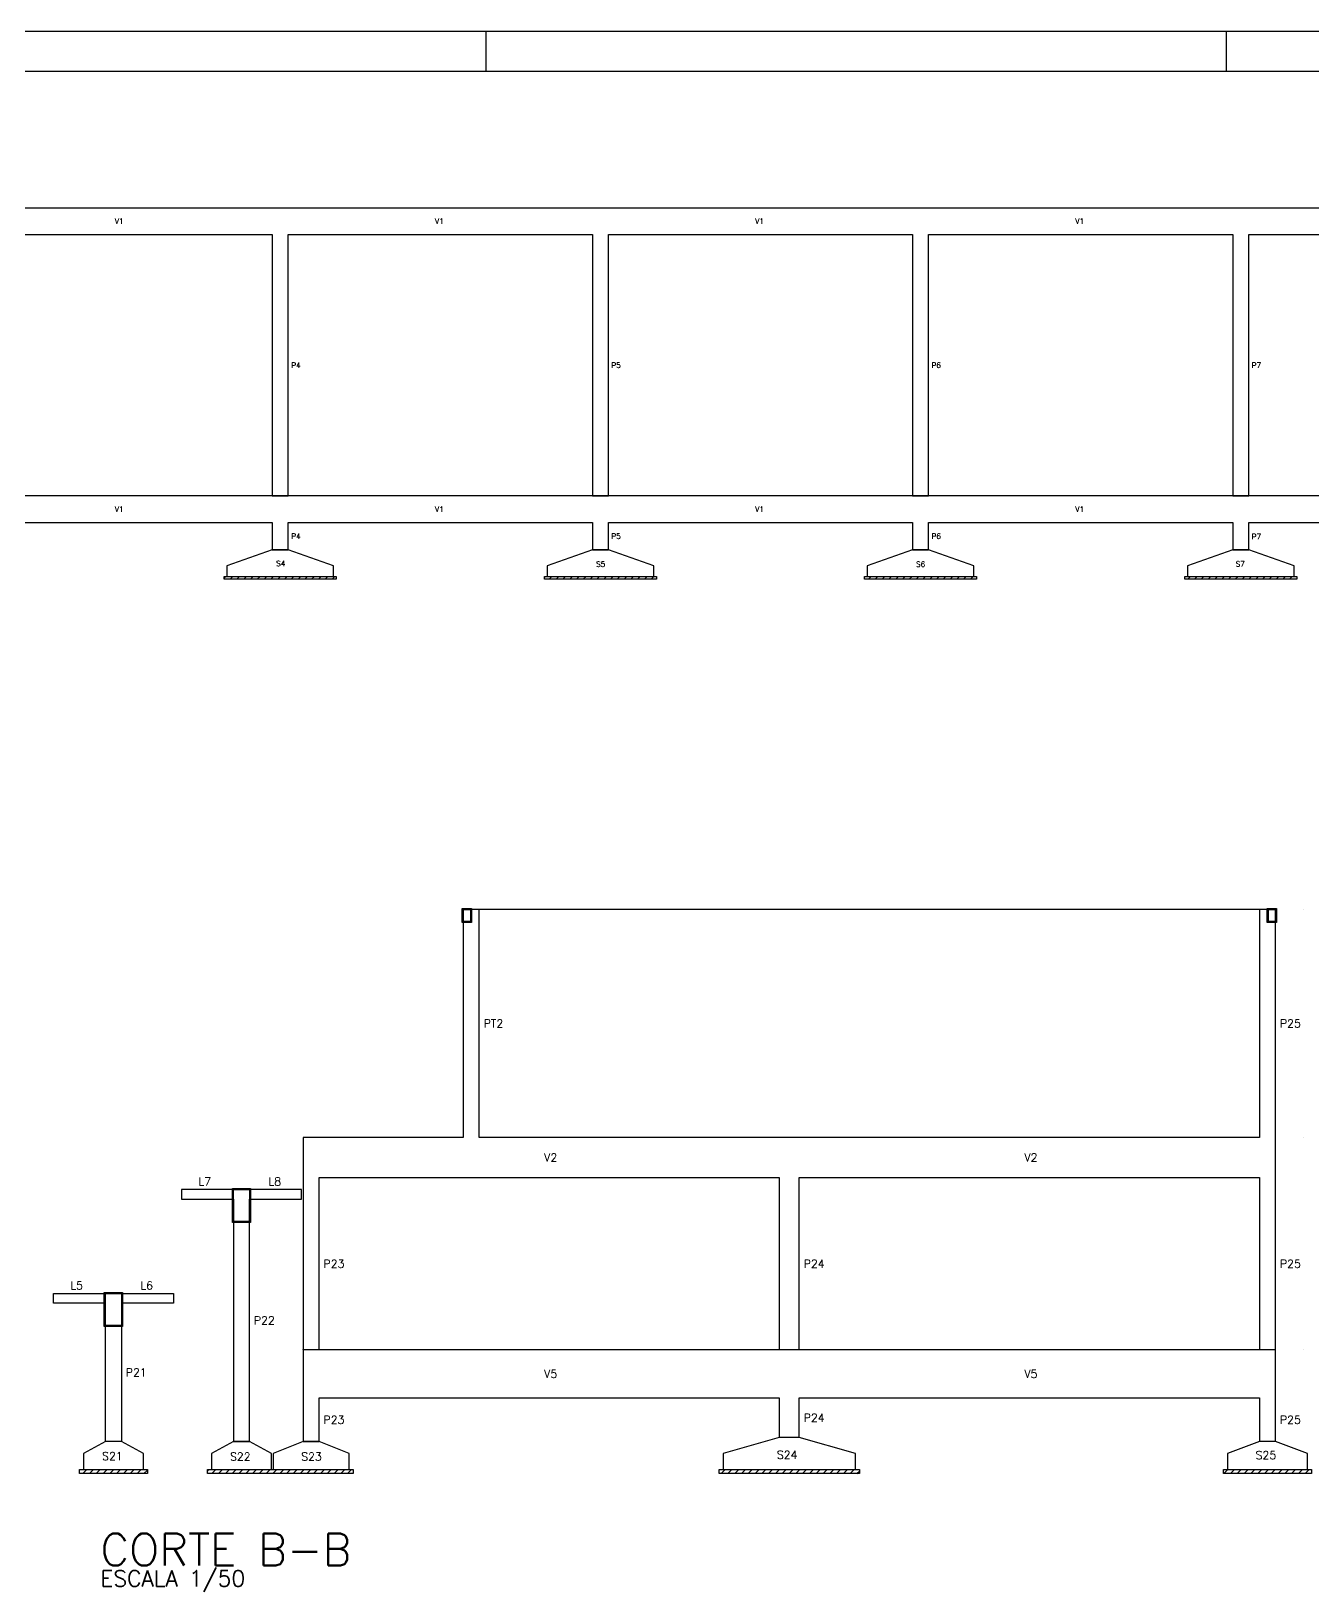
# Model space of a CAD drawing. Extents: x 797 to 1056, y -75 to 15.
# Drawn here: x 989.28 to 1005.29, y -52.76 to -33.26 of the extents above; entities that cross this region are included whole.
import ezdxf

# ---------------------------------------------------------------- set-up
doc = ezdxf.new("R2010")
doc.units = 0
doc.header["$MEASUREMENT"] = 0
for name, color, linetype in [('06', 6, 'CONTINUOUS'), ('1', 2, 'CONTINUOUS'), ('2', 4, 'CONTINUOUS'), ('3', 8, 'CONTINUOUS'), ('CERCADURA', 7, 'CONTINUOUS')]:
    doc.layers.add(name, color=color, linetype=linetype)
doc.styles.get("Standard").update_dxf_attribs({"font": 'ROMANS.SHX'})

msp = doc.modelspace()

# ---------------------------------------------------------------- linework, layer by layer
at = {"layer": '06'}
msp.add_line((973.76, -33.763), (1031.46, -33.763), dxfattribs=at)
at = {"layer": '1', "linetype": 'Continuous'}
for p, q in [((1004.622, -44.236), (994.873, -44.236)), ((992.672, -49.74), (992.672, -50.886))]:
    msp.add_line(p, q, dxfattribs=at)
for points in [[(988.487, -35.47), (992.287, -35.47), (992.487, -35.47), (996.287, -35.47), (996.487, -35.47), (1000.287, -35.47), (1000.487, -35.47), (1004.287, -35.47), (1004.487, -35.47), (1008.287, -35.47), (1008.487, -35.47), (1012.287, -35.47), (1012.487, -35.47), (1016.287, -35.47), (1016.487, -35.47), (1020.287, -35.47), (1020.487, -35.47), (1020.487, -37.303), (1020.487, -39.07)], [(988.487, -35.803), (992.287, -35.803)], [(992.287, -35.803), (992.287, -37.303), (992.287, -39.07), (992.487, -39.07), (992.487, -37.303), (992.487, -35.803)], [(992.487, -35.803), (996.287, -35.803)], [(996.287, -35.803), (996.287, -37.303), (996.287, -39.07), (996.487, -39.07), (996.487, -37.303), (996.487, -35.803)], [(996.487, -35.803), (1000.287, -35.803)], [(1000.287, -35.803), (1000.287, -37.303), (1000.287, -39.07), (1000.487, -39.07), (1000.487, -37.303), (1000.487, -35.803)], [(1000.487, -35.803), (1004.287, -35.803)], [(1004.287, -35.803), (1004.287, -37.303), (1004.287, -39.07), (1004.487, -39.07), (1004.487, -37.303), (1004.487, -35.803)], [(1004.487, -35.803), (1008.287, -35.803)], [(992.287, -39.07), (988.487, -39.07)], [(992.487, -39.07), (992.287, -39.07)], [(996.287, -39.07), (992.487, -39.07)], [(996.487, -39.07), (996.287, -39.07)], [(1000.287, -39.07), (996.487, -39.07)], [(1000.487, -39.07), (1000.287, -39.07)], [(1004.287, -39.07), (1000.487, -39.07)], [(1004.487, -39.07), (1004.287, -39.07)], [(1008.287, -39.07), (1004.487, -39.07)], [(988.487, -39.403), (992.287, -39.403)], [(992.287, -39.403), (992.287, -39.736)], [(992.487, -39.736), (992.487, -39.403)], [(992.487, -39.403), (996.287, -39.403)], [(996.287, -39.403), (996.287, -39.736)], [(996.487, -39.736), (996.487, -39.403)], [(996.487, -39.403), (1000.287, -39.403)], [(1000.287, -39.403), (1000.287, -39.736)], [(1000.487, -39.736), (1000.487, -39.403)], [(1000.487, -39.403), (1004.287, -39.403)], [(1004.287, -39.403), (1004.287, -39.736)], [(1004.487, -39.736), (1004.487, -39.403)], [(1004.487, -39.403), (1008.287, -39.403)], [(993.054, -40.076), (993.054, -39.943), (992.487, -39.743), (992.287, -39.743), (991.721, -39.943), (991.721, -40.076), (993.054, -40.076)], [(992.287, -39.736), (992.287, -39.743), (992.487, -39.743)], [(992.487, -39.743), (992.487, -39.736)], [(997.054, -40.076), (997.054, -39.943), (996.487, -39.743), (996.287, -39.743), (995.721, -39.943), (995.721, -40.076), (997.054, -40.076)], [(996.287, -39.736), (996.287, -39.743), (996.487, -39.743)], [(996.487, -39.743), (996.487, -39.736)], [(1001.054, -40.076), (1001.054, -39.943), (1000.487, -39.743), (1000.287, -39.743), (999.721, -39.943), (999.721, -40.076), (1001.054, -40.076)], [(1000.287, -39.736), (1000.287, -39.743), (1000.487, -39.743)], [(1000.487, -39.743), (1000.487, -39.736)], [(1005.054, -40.076), (1005.054, -39.943), (1004.487, -39.743), (1004.287, -39.743), (1003.721, -39.943), (1003.721, -40.076), (1005.054, -40.076)], [(1004.287, -39.736), (1004.287, -39.743), (1004.487, -39.743)], [(1004.487, -39.743), (1004.487, -39.736)], [(991.687, -40.076), (993.087, -40.076), (993.087, -40.11), (991.687, -40.11), (991.687, -40.076)], [(995.687, -40.076), (997.087, -40.076), (997.087, -40.11), (995.687, -40.11), (995.687, -40.076)], [(999.687, -40.076), (1001.087, -40.076), (1001.087, -40.11), (999.687, -40.11), (999.687, -40.076)], [(1003.687, -40.076), (1005.087, -40.076), (1005.087, -40.11), (1003.687, -40.11), (1003.687, -40.076)], [(994.66, -44.223), (994.775, -44.223), (994.775, -44.398), (994.66, -44.398), (994.66, -44.223)], [(994.873, -47.086), (994.873, -44.236), (994.673, -44.236), (994.673, -47.086)], [(994.673, -44.236), (994.763, -44.236), (994.763, -44.386), (994.673, -44.386), (994.673, -44.236)], [(1004.822, -47.086), (1004.822, -44.236), (1004.622, -44.236), (1004.622, -47.086)], [(1004.719, -44.223), (1004.834, -44.223), (1004.834, -44.398), (1004.719, -44.398), (1004.719, -44.223)], [(1004.732, -44.236), (1004.822, -44.236), (1004.822, -44.386), (1004.732, -44.386), (1004.732, -44.236)], [(992.872, -47.086), (992.672, -47.086), (992.672, -49.74), (992.672, -49.736)], [(994.673, -47.086), (992.872, -47.086)], [(998.622, -47.086), (994.873, -47.086)], [(998.872, -47.086), (998.622, -47.086)], [(1004.622, -47.086), (998.872, -47.086)], [(1004.822, -49.74), (1004.822, -47.086)], [(992.002, -47.856), (992.652, -47.856), (992.652, -47.736), (992.002, -47.736), (991.802, -47.736), (991.152, -47.736), (991.152, -47.856), (991.802, -47.856)], [(991.789, -47.723), (992.014, -47.723), (992.014, -48.148), (991.789, -48.148), (991.789, -47.723)], [(991.802, -47.736), (992.002, -47.736), (992.002, -48.136), (991.802, -48.136), (991.802, -47.736)], [(992.872, -49.74), (992.872, -47.586)], [(992.872, -47.586), (994.673, -47.586)], [(994.673, -47.586), (994.673, -47.586), (994.873, -47.586)], [(994.873, -47.586), (998.622, -47.586)], [(998.622, -47.586), (998.622, -49.74)], [(998.872, -49.74), (998.872, -47.586)], [(998.872, -47.586), (1004.622, -47.586)], [(1004.622, -47.586), (1004.622, -49.74)], [(991.802, -47.856), (991.802, -50.886), (992.002, -50.886), (992.002, -47.856)], [(990.402, -49.156), (990.402, -50.886), (990.202, -50.886), (990.202, -49.156), (989.552, -49.156), (989.552, -49.036), (990.202, -49.036), (990.402, -49.036), (991.052, -49.036), (991.052, -49.156), (990.402, -49.156)], [(990.189, -49.023), (990.414, -49.023), (990.414, -49.448), (990.189, -49.448), (990.189, -49.023)], [(990.202, -49.036), (990.402, -49.036), (990.402, -49.436), (990.202, -49.436), (990.202, -49.036)], [(992.872, -49.74), (992.672, -49.74), (992.672, -50.886)], [(998.622, -49.74), (992.872, -49.74)], [(998.872, -49.74), (998.622, -49.74)], [(1004.622, -49.74), (998.872, -49.74)], [(1004.822, -50.886), (1004.822, -49.74), (1004.622, -49.74)], [(992.872, -50.886), (992.872, -50.34)], [(992.872, -50.34), (998.622, -50.34)], [(998.622, -50.34), (998.622, -50.836)], [(998.872, -50.836), (998.872, -50.34)], [(998.872, -50.34), (1004.622, -50.34)], [(1004.622, -50.34), (1004.622, -50.886)], [(990.402, -51.236), (990.677, -51.236), (990.677, -51.036), (990.402, -50.886), (990.202, -50.886), (989.927, -51.036), (989.927, -51.236), (990.202, -51.236), (990.402, -51.236)], [(992.002, -51.236), (992.277, -51.236), (992.277, -51.036), (992.002, -50.886), (991.802, -50.886), (991.527, -51.036), (991.527, -51.236), (991.802, -51.236), (992.002, -51.236)], [(993.247, -51.236), (993.247, -51.036), (992.872, -50.886), (992.672, -50.886), (992.297, -51.036), (992.297, -51.236), (993.247, -51.236)], [(992.672, -50.886), (992.872, -50.886)], [(998.622, -50.836), (997.922, -51.036), (997.922, -51.236), (999.572, -51.236), (999.572, -51.036), (998.872, -50.836), (998.622, -50.836)], [(1005.222, -51.236), (1005.222, -51.036), (1004.822, -50.886), (1004.622, -50.886), (1004.222, -51.036), (1004.222, -51.236), (1005.222, -51.236)], [(989.877, -51.236), (990.727, -51.236), (990.727, -51.286), (989.877, -51.286), (989.877, -51.236)], [(991.477, -51.236), (993.297, -51.236), (993.297, -51.286), (991.477, -51.286), (991.477, -51.236)], [(997.872, -51.236), (999.622, -51.236), (999.622, -51.286), (997.872, -51.286), (997.872, -51.236)], [(1004.172, -51.236), (1005.272, -51.236), (1005.272, -51.286), (1004.172, -51.286), (1004.172, -51.236)]]:
    msp.add_lwpolyline(points, dxfattribs=at)
at = {"layer": '2', "linetype": 'Continuous'}
for p, q in [((1005.177, -44.236), (1005.177, -44.236)), ((1005.177, -47.086), (1005.177, -47.086)), ((1005.177, -47.086), (1005.177, -47.086)), ((1005.177, -49.736), (1005.177, -49.736)), ((1005.177, -49.736), (1005.177, -49.736)), ((1005.177, -51.236), (1005.177, -51.236))]:
    msp.add_line(p, q, dxfattribs=at)
at = {"layer": '3', "linetype": 'Continuous'}
for p, q in [((991.687, -40.099), (991.709, -40.076)), ((991.761, -40.11), (991.794, -40.076)), ((991.846, -40.11), (991.879, -40.076)), ((991.931, -40.11), (991.964, -40.076)), ((992.016, -40.11), (992.049, -40.076)), ((992.1, -40.11), (992.134, -40.076)), ((992.185, -40.11), (992.219, -40.076)), ((992.27, -40.11), (992.303, -40.076)), ((992.355, -40.11), (992.388, -40.076)), ((992.44, -40.11), (992.473, -40.076)), ((992.525, -40.11), (992.558, -40.076)), ((992.61, -40.11), (992.643, -40.076)), ((992.694, -40.11), (992.728, -40.076)), ((992.779, -40.11), (992.813, -40.076)), ((992.864, -40.11), (992.897, -40.076)), ((992.949, -40.11), (992.982, -40.076)), ((993.034, -40.11), (993.067, -40.076)), ((995.687, -40.087), (995.698, -40.076)), ((995.749, -40.11), (995.782, -40.076)), ((995.834, -40.11), (995.867, -40.076)), ((995.919, -40.11), (995.952, -40.076)), ((996.004, -40.11), (996.037, -40.076)), ((996.088, -40.11), (996.122, -40.076)), ((996.173, -40.11), (996.207, -40.076)), ((996.258, -40.11), (996.292, -40.076)), ((996.343, -40.11), (996.376, -40.076)), ((996.428, -40.11), (996.461, -40.076)), ((996.513, -40.11), (996.546, -40.076)), ((996.598, -40.11), (996.631, -40.076)), ((996.682, -40.11), (996.716, -40.076)), ((996.767, -40.11), (996.801, -40.076)), ((996.852, -40.11), (996.885, -40.076)), ((996.937, -40.11), (996.97, -40.076)), ((997.022, -40.11), (997.055, -40.076)), ((999.737, -40.11), (999.77, -40.076)), ((999.822, -40.11), (999.855, -40.076)), ((999.907, -40.11), (999.94, -40.076)), ((999.992, -40.11), (1000.025, -40.076)), ((1000.077, -40.11), (1000.11, -40.076)), ((1000.161, -40.11), (1000.195, -40.076)), ((1000.246, -40.11), (1000.28, -40.076)), ((1000.331, -40.11), (1000.364, -40.076)), ((1000.416, -40.11), (1000.449, -40.076)), ((1000.501, -40.11), (1000.534, -40.076)), ((1000.586, -40.11), (1000.619, -40.076)), ((1000.671, -40.11), (1000.704, -40.076)), ((1000.755, -40.11), (1000.789, -40.076)), ((1000.84, -40.11), (1000.874, -40.076)), ((1000.925, -40.11), (1000.958, -40.076)), ((1001.01, -40.11), (1001.043, -40.076)), ((1003.725, -40.11), (1003.759, -40.076)), ((1003.81, -40.11), (1003.843, -40.076)), ((1003.895, -40.11), (1003.928, -40.076)), ((1003.98, -40.11), (1004.013, -40.076)), ((1004.065, -40.11), (1004.098, -40.076)), ((1004.15, -40.11), (1004.183, -40.076)), ((1004.234, -40.11), (1004.268, -40.076)), ((1004.319, -40.11), (1004.353, -40.076)), ((1004.404, -40.11), (1004.437, -40.076)), ((1004.489, -40.11), (1004.522, -40.076)), ((1004.574, -40.11), (1004.607, -40.076)), ((1004.659, -40.11), (1004.692, -40.076)), ((1004.743, -40.11), (1004.777, -40.076)), ((1004.828, -40.11), (1004.862, -40.076)), ((1004.913, -40.11), (1004.947, -40.076)), ((1004.998, -40.11), (1005.031, -40.076)), ((1005.083, -40.11), (1005.087, -40.105)), ((989.877, -51.243), (989.884, -51.236)), ((989.919, -51.286), (989.969, -51.236)), ((990.004, -51.286), (990.054, -51.236)), ((990.089, -51.286), (990.139, -51.236)), ((990.174, -51.286), (990.224, -51.236)), ((990.258, -51.286), (990.308, -51.236)), ((990.343, -51.286), (990.393, -51.236)), ((990.428, -51.286), (990.478, -51.236)), ((990.513, -51.286), (990.563, -51.236)), ((990.598, -51.286), (990.648, -51.236)), ((990.683, -51.286), (990.727, -51.241)), ((991.477, -51.255), (991.496, -51.236)), ((991.531, -51.286), (991.581, -51.236)), ((991.616, -51.286), (991.666, -51.236)), ((991.701, -51.286), (991.751, -51.236)), ((991.786, -51.286), (991.836, -51.236)), ((991.871, -51.286), (991.921, -51.236)), ((991.955, -51.286), (992.005, -51.236)), ((992.04, -51.286), (992.09, -51.236)), ((992.125, -51.286), (992.175, -51.236)), ((992.21, -51.286), (992.26, -51.236)), ((992.295, -51.286), (992.345, -51.236)), ((992.38, -51.286), (992.43, -51.236)), ((992.465, -51.286), (992.515, -51.236)), ((992.549, -51.286), (992.599, -51.236)), ((992.634, -51.286), (992.684, -51.236)), ((992.719, -51.286), (992.769, -51.236)), ((992.804, -51.286), (992.854, -51.236)), ((992.889, -51.286), (992.939, -51.236)), ((992.974, -51.286), (993.024, -51.236)), ((993.059, -51.286), (993.109, -51.236)), ((993.143, -51.286), (993.193, -51.236)), ((993.228, -51.286), (993.278, -51.236)), ((997.895, -51.286), (997.945, -51.236)), ((997.98, -51.286), (998.03, -51.236)), ((998.065, -51.286), (998.115, -51.236)), ((998.15, -51.286), (998.2, -51.236)), ((998.235, -51.286), (998.285, -51.236)), ((998.319, -51.286), (998.369, -51.236)), ((998.404, -51.286), (998.454, -51.236)), ((998.489, -51.286), (998.539, -51.236)), ((998.574, -51.286), (998.624, -51.236)), ((998.659, -51.286), (998.709, -51.236)), ((998.744, -51.286), (998.794, -51.236)), ((998.829, -51.286), (998.879, -51.236)), ((998.913, -51.286), (998.963, -51.236)), ((998.998, -51.286), (999.048, -51.236)), ((999.083, -51.286), (999.133, -51.236)), ((999.168, -51.286), (999.218, -51.236)), ((999.253, -51.286), (999.303, -51.236)), ((999.338, -51.286), (999.388, -51.236)), ((999.422, -51.286), (999.472, -51.236)), ((999.507, -51.286), (999.557, -51.236)), ((999.592, -51.286), (999.622, -51.256)), ((1004.174, -51.286), (1004.224, -51.236)), ((1004.259, -51.286), (1004.309, -51.236)), ((1004.344, -51.286), (1004.394, -51.236)), ((1004.429, -51.286), (1004.479, -51.236)), ((1004.514, -51.286), (1004.564, -51.236)), ((1004.599, -51.286), (1004.649, -51.236)), ((1004.683, -51.286), (1004.733, -51.236)), ((1004.768, -51.286), (1004.818, -51.236)), ((1004.853, -51.286), (1004.903, -51.236)), ((1004.938, -51.286), (1004.988, -51.236)), ((1005.023, -51.286), (1005.073, -51.236)), ((1005.108, -51.286), (1005.158, -51.236)), ((1005.192, -51.286), (1005.242, -51.236))]:
    msp.add_line(p, q, dxfattribs=at)
at = {"layer": 'CERCADURA'}
for p, q in [((972.51, -33.263), (1031.96, -33.263)), ((994.96, -33.763), (994.96, -33.263)), ((1004.21, -33.763), (1004.21, -33.263))]:
    msp.add_line(p, q, dxfattribs=at)

# ---------------------------------------------------------------- texts
at = {"layer": '1', "linetype": 'Continuous'}
for s, height, p in [('V1', 0.0667, (990.321, -35.67)), ('V1', 0.0667, (994.321, -35.67)), ('V1', 0.0667, (998.321, -35.67)), ('V1', 0.0667, (1002.321, -35.67)), ('P4', 0.0667, (992.524, -37.47)), ('P5', 0.0667, (996.524, -37.47)), ('P6', 0.0667, (1000.524, -37.47)), ('P7', 0.0667, (1004.524, -37.47)), ('V1', 0.0667, (990.321, -39.27)), ('V1', 0.0667, (994.321, -39.27)), ('V1', 0.0667, (998.321, -39.27)), ('V1', 0.0667, (1002.321, -39.27)), ('P4', 0.0667, (992.524, -39.606)), ('P5', 0.0667, (996.524, -39.606)), ('P6', 0.0667, (1000.524, -39.606)), ('P7', 0.0667, (1004.524, -39.611)), ('S4', 0.0667, (992.336, -39.947)), ('S5', 0.0667, (996.334, -39.956)), ('S6', 0.0667, (1000.331, -39.957)), ('S7', 0.0667, (1004.324, -39.953)), ('PT2', 0.1, (994.928, -45.711)), ('P25', 0.1, (1004.877, -45.711)), ('V2', 0.1, (995.684, -47.386)), ('V2', 0.1, (1001.684, -47.386)), ('L7', 0.1, (991.364, -47.685)), ('L8', 0.1, (992.239, -47.685)), ('P23', 0.1, (992.927, -48.713)), ('P24', 0.1, (998.927, -48.713)), ('P25', 0.1, (1004.877, -48.713)), ('L5', 0.1, (989.764, -48.985)), ('L6', 0.1, (990.639, -48.985)), ('P22', 0.1, (992.057, -49.421)), ('P21', 0.1, (990.457, -50.071)), ('V5', 0.1, (995.684, -50.09)), ('V5', 0.1, (1001.684, -50.09)), ('P23', 0.1, (992.927, -50.663)), ('P24', 0.1, (998.927, -50.638)), ('P25', 0.1, (1004.877, -50.663)), ('S21', 0.1, (990.162, -51.117)), ('S22', 0.1, (991.759, -51.123)), ('S23', 0.1, (992.649, -51.123)), ('S24', 0.1, (998.592, -51.1)), ('S25', 0.1, (1004.573, -51.105)), ('ESCALA 1/50', 0.2, (990.139, -52.695))]:
    msp.add_text(s, height=height, dxfattribs=at).set_placement(p)
at = {"layer": '1', "color": 5, "linetype": 'Continuous'}
msp.add_text('CORTE B-B', height=0.4, dxfattribs=at).set_placement((990.139, -52.435))

doc.saveas('drawing.dxf')
